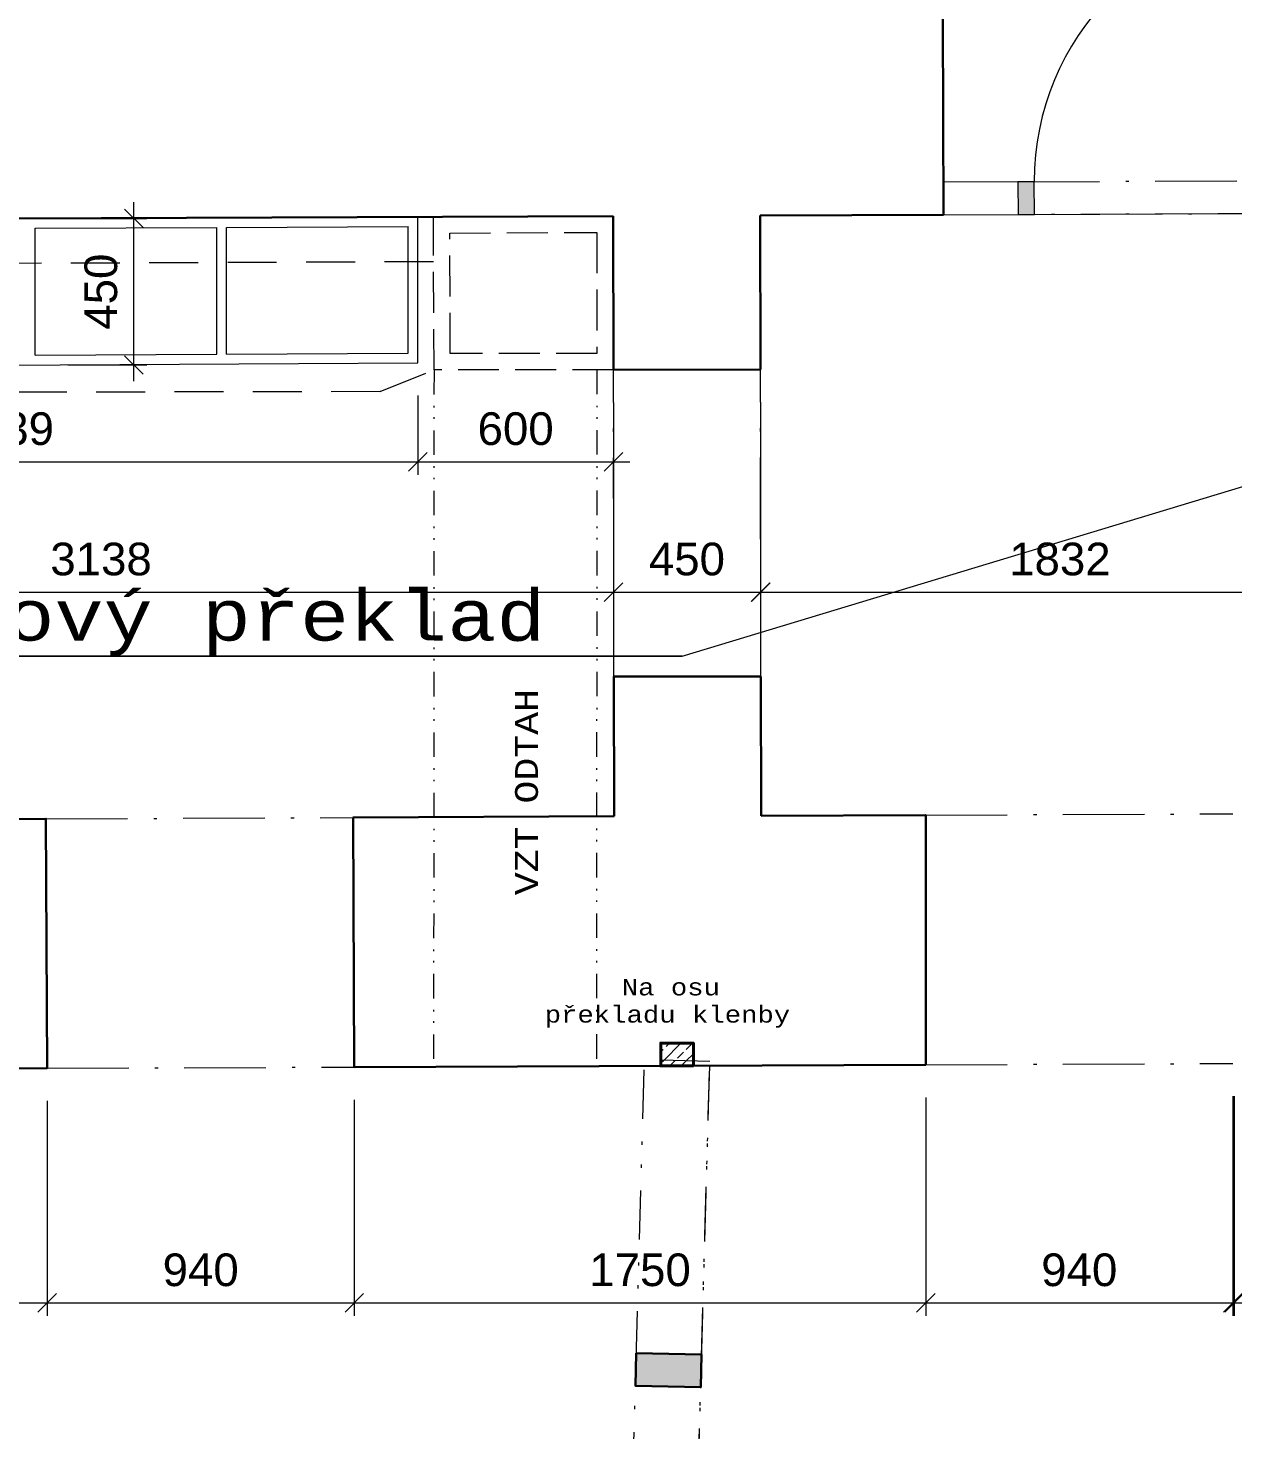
# Model space of a CAD drawing. Header units: millimetres. Extents: x -934 to 41066, y -946 to 28754.
# Drawn here: x 16215 to 19905, y 11028 to 15321 of the extents above; entities that cross this region are included whole.
import ezdxf

# ---------------------------------------------------------------- set-up
doc = ezdxf.new("R2010")
doc.units = ezdxf.units.MM
for name, pattern in [('dvojčerchovaná 3', [370, 150, -70, 10, -60, 10, -70]), ('čerchovaná 4', [420, 250, -80, 10, -80]), ('čárka 4', [240, 150, -90]), ('čárka 5', [350, 250, -100])]:
    doc.linetypes.add(name, pattern=pattern)
for name, color, linetype, lineweight in [('A_popis.exterdoprava_Pero_č.__15', 7, 'Continuous', 13), ('A_strechy.kce_Pero_č.__1', 7, 'Continuous', 5), ('A_ZB kce.kce_Pero_č.__2', 7, 'Continuous', 13), ('A_zdi.kce_Pero_č.__1', 7, 'Continuous', 30), ('bar', 1, 'Continuous', 18), ('bouraní kce', 1, 'čárka 4', 40), ('C_popisky_Pero_č.__2', 7, 'Continuous', 13), ('Dveře ArchiCADu_Pero_č.__1', 7, 'Continuous', 5), ('Dveře ArchiCADu_Pero_č.__2', 7, 'Continuous', 13), ('pohled', 135, 'Continuous', 18), ('vzt', 1, 'čárka 4', 18)]:
    doc.layers.add(name, color=color, linetype=linetype, lineweight=lineweight)
doc.layers.add('A_strechy.kce', color=7, linetype='Continuous')
doc.layers.add('C_popisky', color=7, linetype='Continuous')
doc.styles.add('GENERATED_STYLE_2', font='Courier New.ttf')
doc.styles.get("Standard").update_dxf_attribs({"font": 'Arial.ttf'})
doc.dimstyles.new('1-50', dxfattribs={"dimtxt": 100, "dimasz": 150, "dimexe": 50, "dimexo": 500, "dimgap": 50, "dimtad": 1, "dimdec": 0, "dimtxsty": 'Standard', "dimblk": 'ARCHTICK', "dimblk1": 'ARCHTICK', "dimblk2": 'ARCHTICK', "dimcen": 2.5, "dimdle": 50, "dimclrd": 256, "dimclre": 256, "dimadec": 0, "dimazin": 0, "dimtfac": 1, "dimtdec": 0, "dimtmove": 1, "dimatfit": 3, "dimldrblk": 'ARCHTICK', "dimfxl": 1, "dimlwd": -1, "dimlwe": -1, "dimarcsym": 0})
pattern_1 = [(45, (58385.35, 169551.085), (-35.355339, 35.355339), []), (45, (58420.704, 169551.085), (-35.355339, 35.355339), [25, -12.5])]

# ---------------------------------------------------------------- blocks, each defined once
blk = doc.blocks.new('Dveře 21[25]')
at = {"layer": 'Dveře ArchiCADu_Pero_č.__1', "linetype": 'Continuous', "lineweight": 0, "true_color": 0x000000}
for points in [[(21377.7, -63611.4), (21327.8, -63612.9), (21330.8, -63712.8), (21380.7, -63711.3)], [(20481.1, -63738.3), (20531.1, -63736.8), (20528.1, -63636.8), (20478.1, -63638.3)]]:
    blk.add_hatch(color=18, dxfattribs=at).paths.add_polyline_path(points)
at = {"layer": 'Dveře ArchiCADu_Pero_č.__1', "color": 7, "linetype": 'Continuous', "lineweight": 5}
for p, q in [((21327.8, -63612.9), (21303.8, -62813.2)), ((21377.7, -63611.4), (21327.8, -63612.9)), ((21327.8, -63612.9), (21330.8, -63712.8)), ((21380.7, -63711.3), (21377.7, -63611.4)), ((21377.7, -63611.4), (21380.7, -63711.3)), ((21377.7, -63611.4), (21380.7, -63711.3)), ((20528.1, -63636.8), (20478.1, -63638.3)), ((20478.1, -63638.3), (20481.1, -63738.3)), ((20478.1, -63638.3), (20481.1, -63738.3)), ((20478.1, -63638.3), (20481.1, -63738.3)), ((20531.1, -63736.8), (20528.1, -63636.8)), ((21330.8, -63712.8), (21380.7, -63711.3)), ((20481.1, -63738.3), (20531.1, -63736.8))]:
    blk.add_line(p, q, dxfattribs=at)
at = {"layer": 'Dveře ArchiCADu_Pero_č.__1', "color": 7, "linetype": 'čerchovaná 4', "lineweight": 5}
for p, q in [((20478.1, -63638.3), (21377.7, -63611.4)), ((20481.1, -63738.3), (21380.7, -63711.3))]:
    blk.add_line(p, q, dxfattribs=at)
at = {"layer": 'Dveře ArchiCADu_Pero_č.__1', "color": 7, "linetype": 'Continuous', "lineweight": 5}
blk.add_arc((21327.8, -63612.9), 800, 91.7145, 181.7145, dxfattribs=at)
blk = doc.blocks.new('Trám_4', base_point=(19492.8, -71717))
at = {"layer": 'A_strechy.kce_Pero_č.__1', "color": 7, "linetype": 'dvojčerchovaná 3', "lineweight": 5}
for p, q in [((19392.8, -71716.8), (19404.7, -66356.2)), ((19604.7, -66356.7), (19404.7, -66356.2)), ((19592.8, -71717.2), (19604.7, -66356.7))]:
    blk.add_line(p, q, dxfattribs=at)
blk = doc.blocks.new('Lomená čára_1', base_point=(18248.3, -68159.8))
at = {"layer": 'C_popisky_Pero_č.__2', "color": 1, "linetype": 'Continuous', "lineweight": 13}
for q in [(13658.7, -66712.9), (13795.3, -66650.9)]:
    blk.add_line((13673.4, -66563.6), q, dxfattribs=at)
at = {"layer": 'C_popisky_Pero_č.__2', "color": 1, "linetype": 'Continuous', "lineweight": 13, "flags": 128}
blk.add_lwpolyline([(18248.3, -68159.8), (14441.3, -68258.2), (13673.4, -66563.6)], dxfattribs=at)
blk = doc.blocks.new('_ARCHTICK')
at = {"ltscale": 20}
for p, q in [((-0.71, -0.71), (0.71, 0.71)), ((0, 0), (0, 0))]:
    blk.add_line(p, q, dxfattribs=at)
blk = doc.blocks.new('*D303')
at = {"layer": 'Defpoints', "color": 0, "transparency": 16777216}
for p in [(20290.5, 13593.8), (20290.5, 13593.8), (18458.9, 13529.9)]:
    blk.add_point(p, dxfattribs=at)
at = {"layer": 'pohled', "transparency": 16777216}
for p, q in [((20290.5, 13693.8), (20290.5, 13633.8)), ((18458.9, 13629.9), (18458.9, 13633.8)), ((18408.9, 13593.8), (20340.5, 13593.8))]:
    blk.add_line(p, q, dxfattribs=at)
at = {"layer": 'pohled', "transparency": 16777216, "xscale": 40, "yscale": 40, "zscale": 40, "rotation": 180}
blk.add_blockref('_ARCHTICK', (18458.9, 13593.8), dxfattribs=at)
at = {"layer": 'pohled', "transparency": 16777216, "xscale": 40, "yscale": 40, "zscale": 40}
blk.add_blockref('_ARCHTICK', (20290.5, 13593.8), dxfattribs=at)
at = {"layer": 'pohled', "color": 0, "transparency": 16777216, "insert": (19374.7, 13694.5), "char_height": 100, "attachment_point": 5}
blk.add_mtext('1832', dxfattribs=at)
blk = doc.blocks.new('*D313')
at = {"layer": 'Defpoints', "color": 0, "transparency": 16777216}
for p in [(16273.6, 12135.4), (7611.8, 12099.6), (16273.6, 11416.8)]:
    blk.add_point(p, dxfattribs=at)
at = {"layer": 'pohled', "transparency": 16777216}
for p, q in [((16273.6, 12035.4), (16273.6, 11376.8)), ((7611.8, 11999.6), (7611.8, 11376.8)), ((7561.8, 11416.8), (16323.6, 11416.8))]:
    blk.add_line(p, q, dxfattribs=at)
at = {"layer": 'pohled', "transparency": 16777216, "xscale": 40, "yscale": 40, "zscale": 40, "rotation": 180}
blk.add_blockref('_ARCHTICK', (7611.8, 11416.8), dxfattribs=at)
at = {"layer": 'pohled', "transparency": 16777216, "xscale": 40, "yscale": 40, "zscale": 40}
blk.add_blockref('_ARCHTICK', (16273.6, 11416.8), dxfattribs=at)
at = {"layer": 'pohled', "color": 0, "transparency": 16777216, "insert": (11942.7, 11517.5), "char_height": 100, "attachment_point": 5}
blk.add_mtext('8662', dxfattribs=at)
blk = doc.blocks.new('*D314')
at = {"layer": 'Defpoints', "color": 0, "ltscale": 0.5, "transparency": 16777216}
for p in [(27434.2, 12180.5), (19908.2, 12150.2), (27434.2, 11416.8)]:
    blk.add_point(p, dxfattribs=at)
at = {"layer": 'pohled', "ltscale": 0.5, "transparency": 16777216}
for p, q in [((27434.2, 12080.5), (27434.2, 11376.8)), ((19908.2, 12050.2), (19908.2, 11376.8)), ((19858.2, 11416.8), (27484.2, 11416.8))]:
    blk.add_line(p, q, dxfattribs=at)
at = {"layer": 'pohled', "ltscale": 0.5, "transparency": 16777216, "xscale": 40, "yscale": 40, "zscale": 40, "rotation": 180}
blk.add_blockref('_ARCHTICK', (19908.2, 11416.8), dxfattribs=at)
at = {"layer": 'pohled', "ltscale": 0.5, "transparency": 16777216, "xscale": 40, "yscale": 40, "zscale": 40}
blk.add_blockref('_ARCHTICK', (27434.2, 11416.8), dxfattribs=at)
at = {"layer": 'pohled', "color": 0, "ltscale": 0.5, "transparency": 16777216, "insert": (23671.2, 11517.5), "char_height": 100, "attachment_point": 5}
blk.add_mtext('7526', dxfattribs=at)
blk = doc.blocks.new('*D376')
at = {"layer": 'Defpoints', "color": 0, "ltscale": 0.5, "transparency": 16777216}
for p in [(14869.8, 14732.7), (17408.7, 14295.5), (17408.7, 13993)]:
    blk.add_point(p, dxfattribs=at)
at = {"layer": 'pohled', "ltscale": 0.5, "transparency": 16777216}
for p, q in [((14869.8, 14632.7), (14869.8, 13953)), ((17408.7, 14195.5), (17408.7, 13953)), ((14819.8, 13993), (17458.7, 13993))]:
    blk.add_line(p, q, dxfattribs=at)
at = {"layer": 'pohled', "ltscale": 0.5, "transparency": 16777216, "xscale": 40, "yscale": 40, "zscale": 40, "rotation": 180}
blk.add_blockref('_ARCHTICK', (14869.8, 13993), dxfattribs=at)
at = {"layer": 'pohled', "ltscale": 0.5, "transparency": 16777216, "xscale": 40, "yscale": 40, "zscale": 40}
blk.add_blockref('_ARCHTICK', (17408.7, 13993), dxfattribs=at)
at = {"layer": 'pohled', "color": 0, "ltscale": 0.5, "transparency": 16777216, "insert": (16139.2, 14093.7), "char_height": 100, "attachment_point": 5}
blk.add_mtext('2539', dxfattribs=at)
blk = doc.blocks.new('*D377')
at = {"layer": 'Defpoints', "color": 0, "ltscale": 0.5, "transparency": 16777216}
for p in [(17408.7, 14295.5), (18007.6, 14274.8), (18007.6, 13993)]:
    blk.add_point(p, dxfattribs=at)
at = {"layer": 'pohled', "ltscale": 0.5, "transparency": 16777216}
for p, q in [((17408.7, 14195.5), (17408.7, 13953)), ((18007.6, 14174.8), (18007.6, 13953)), ((17358.7, 13993), (18057.6, 13993))]:
    blk.add_line(p, q, dxfattribs=at)
at = {"layer": 'pohled', "ltscale": 0.5, "transparency": 16777216, "xscale": 40, "yscale": 40, "zscale": 40, "rotation": 180}
blk.add_blockref('_ARCHTICK', (17408.7, 13993), dxfattribs=at)
at = {"layer": 'pohled', "ltscale": 0.5, "transparency": 16777216, "xscale": 40, "yscale": 40, "zscale": 40}
blk.add_blockref('_ARCHTICK', (18007.6, 13993), dxfattribs=at)
at = {"layer": 'pohled', "color": 0, "ltscale": 0.5, "transparency": 16777216, "insert": (17708.2, 14093.7), "char_height": 100, "attachment_point": 5}
blk.add_mtext('600', dxfattribs=at)
blk = doc.blocks.new('*D317')
at = {"layer": 'Defpoints', "color": 0, "ltscale": 0.5, "transparency": 16777216}
for p in [(16257.5, 14738.4), (16539.3, 14738.4), (16236.8, 14289.4)]:
    blk.add_point(p, dxfattribs=at)
at = {"layer": 'pohled', "ltscale": 0.5, "transparency": 16777216}
for p, q in [((16539.3, 14239.4), (16539.3, 14788.4)), ((16357.5, 14738.4), (16579.3, 14738.4)), ((16336.8, 14289.4), (16579.3, 14289.4))]:
    blk.add_line(p, q, dxfattribs=at)
at = {"layer": 'pohled', "ltscale": 0.5, "transparency": 16777216, "xscale": 40, "yscale": 40, "zscale": 40}
for p, rotation in [((16539.3, 14738.4), 90), ((16539.3, 14289.4), 270)]:
    blk.add_blockref('_ARCHTICK', p, dxfattribs=dict(at, rotation=rotation))
at = {"layer": 'pohled', "color": 0, "ltscale": 0.5, "transparency": 16777216, "insert": (16438.6, 14513.9), "char_height": 100, "attachment_point": 5, "rotation": 90}
blk.add_mtext('450', dxfattribs=at)
blk = doc.blocks.new('*D308')
at = {"layer": 'Defpoints', "color": 0, "ltscale": 0.5, "transparency": 16777216}
for p in [(14869.8, 14732.7), (18007.6, 14274.8), (18007.6, 13593.8)]:
    blk.add_point(p, dxfattribs=at)
at = {"layer": 'pohled', "ltscale": 0.5, "transparency": 16777216}
for p, q in [((14869.8, 14632.7), (14869.8, 13553.8)), ((18007.6, 14174.8), (18007.6, 13553.8)), ((14819.8, 13593.8), (18057.6, 13593.8))]:
    blk.add_line(p, q, dxfattribs=at)
at = {"layer": 'pohled', "ltscale": 0.5, "transparency": 16777216, "xscale": 40, "yscale": 40, "zscale": 40, "rotation": 180}
blk.add_blockref('_ARCHTICK', (14869.8, 13593.8), dxfattribs=at)
at = {"layer": 'pohled', "ltscale": 0.5, "transparency": 16777216, "xscale": 40, "yscale": 40, "zscale": 40}
blk.add_blockref('_ARCHTICK', (18007.6, 13593.8), dxfattribs=at)
at = {"layer": 'pohled', "color": 0, "ltscale": 0.5, "transparency": 16777216, "insert": (16438.7, 13694.5), "char_height": 100, "attachment_point": 5}
blk.add_mtext('3138', dxfattribs=at)
blk = doc.blocks.new('*D366')
at = {"layer": 'Defpoints', "color": 0, "ltscale": 0.5, "transparency": 16777216}
for p in [(18007.6, 14274.8), (18457.6, 14275.5), (18457.6, 13593.8)]:
    blk.add_point(p, dxfattribs=at)
at = {"layer": 'pohled', "ltscale": 0.5, "transparency": 16777216}
for p, q in [((18007.6, 14174.8), (18007.6, 13553.8)), ((18457.6, 14175.5), (18457.6, 13553.8)), ((17957.6, 13593.8), (18507.6, 13593.8))]:
    blk.add_line(p, q, dxfattribs=at)
at = {"layer": 'pohled', "ltscale": 0.5, "transparency": 16777216, "xscale": 40, "yscale": 40, "zscale": 40, "rotation": 180}
blk.add_blockref('_ARCHTICK', (18007.6, 13593.8), dxfattribs=at)
at = {"layer": 'pohled', "ltscale": 0.5, "transparency": 16777216, "xscale": 40, "yscale": 40, "zscale": 40}
blk.add_blockref('_ARCHTICK', (18457.6, 13593.8), dxfattribs=at)
at = {"layer": 'pohled', "color": 0, "ltscale": 0.5, "transparency": 16777216, "insert": (18232.6, 13694.5), "char_height": 100, "attachment_point": 5}
blk.add_mtext('450', dxfattribs=at)
blk = doc.blocks.new('*D352')
at = {"layer": 'Defpoints', "color": 0, "ltscale": 0.5, "transparency": 16777216}
for p in [(16273.6, 12135.4), (17214.1, 12138.7), (17214.1, 11416.8)]:
    blk.add_point(p, dxfattribs=at)
at = {"layer": 'pohled', "ltscale": 0.5, "transparency": 16777216}
for p, q in [((16273.6, 12035.4), (16273.6, 11376.8)), ((17214.1, 12038.7), (17214.1, 11376.8)), ((16223.6, 11416.8), (17264.1, 11416.8))]:
    blk.add_line(p, q, dxfattribs=at)
at = {"layer": 'pohled', "ltscale": 0.5, "transparency": 16777216, "xscale": 40, "yscale": 40, "zscale": 40, "rotation": 180}
blk.add_blockref('_ARCHTICK', (16273.6, 11416.8), dxfattribs=at)
at = {"layer": 'pohled', "ltscale": 0.5, "transparency": 16777216, "xscale": 40, "yscale": 40, "zscale": 40}
blk.add_blockref('_ARCHTICK', (17214.1, 11416.8), dxfattribs=at)
at = {"layer": 'pohled', "color": 0, "ltscale": 0.5, "transparency": 16777216, "insert": (16743.8, 11517.5), "char_height": 100, "attachment_point": 5}
blk.add_mtext('940', dxfattribs=at)
blk = doc.blocks.new('*D353')
at = {"layer": 'Defpoints', "color": 0, "ltscale": 0.5, "transparency": 16777216}
for p in [(17214.1, 12138.7), (18964.1, 12146.3), (18964.1, 11416.8)]:
    blk.add_point(p, dxfattribs=at)
at = {"layer": 'pohled', "ltscale": 0.5, "transparency": 16777216}
for p, q in [((17214.1, 12038.7), (17214.1, 11376.8)), ((18964.1, 12046.3), (18964.1, 11376.8)), ((17164.1, 11416.8), (19014.1, 11416.8))]:
    blk.add_line(p, q, dxfattribs=at)
at = {"layer": 'pohled', "ltscale": 0.5, "transparency": 16777216, "xscale": 40, "yscale": 40, "zscale": 40, "rotation": 180}
blk.add_blockref('_ARCHTICK', (17214.1, 11416.8), dxfattribs=at)
at = {"layer": 'pohled', "ltscale": 0.5, "transparency": 16777216, "xscale": 40, "yscale": 40, "zscale": 40}
blk.add_blockref('_ARCHTICK', (18964.1, 11416.8), dxfattribs=at)
at = {"layer": 'pohled', "color": 0, "ltscale": 0.5, "transparency": 16777216, "insert": (18089.1, 11517.5), "char_height": 100, "attachment_point": 5}
blk.add_mtext('1750', dxfattribs=at)
blk = doc.blocks.new('*D354')
at = {"layer": 'Defpoints', "color": 0, "ltscale": 0.5, "transparency": 16777216}
for p in [(18964.1, 12146.3), (19904, 12150.2), (19904, 11416.8)]:
    blk.add_point(p, dxfattribs=at)
at = {"layer": 'pohled', "ltscale": 0.5, "transparency": 16777216}
for p, q in [((18964.1, 12046.3), (18964.1, 11376.8)), ((19904, 12050.2), (19904, 11376.8)), ((18914.1, 11416.8), (19954, 11416.8))]:
    blk.add_line(p, q, dxfattribs=at)
at = {"layer": 'pohled', "ltscale": 0.5, "transparency": 16777216, "xscale": 40, "yscale": 40, "zscale": 40, "rotation": 180}
blk.add_blockref('_ARCHTICK', (18964.1, 11416.8), dxfattribs=at)
at = {"layer": 'pohled', "ltscale": 0.5, "transparency": 16777216, "xscale": 40, "yscale": 40, "zscale": 40}
blk.add_blockref('_ARCHTICK', (19904, 11416.8), dxfattribs=at)
at = {"layer": 'pohled', "color": 0, "ltscale": 0.5, "transparency": 16777216, "insert": (19434, 11517.5), "char_height": 100, "attachment_point": 5}
blk.add_mtext('940', dxfattribs=at)

msp = doc.modelspace()

# ---------------------------------------------------------------- hatches: boundary and pattern name
at = {"layer": 'bar', "ltscale": 0.5}
h = msp.add_hatch(dxfattribs=at)
h.set_pattern_fill('ANSI33', color=1, scale=200)
h.set_pattern_definition(pattern_1)
h.paths.add_polyline_path([(18252.4, 12212.5), (18152.4, 12212.5), (18152.4, 12159.9), (18252.4, 12157.1)])
h = msp.add_hatch(dxfattribs=at)
h.set_pattern_fill('ANSI33', color=1, scale=200)
h.set_pattern_definition(pattern_1)
h.paths.add_polyline_path([(18252.4, 12157.1), (18152.4, 12159.9), (18152.4, 12142.5), (18252.4, 12142.9)])
at = {"layer": 'pohled'}
h = msp.add_hatch(color=250, dxfattribs=at)
h.dxf.hatch_style = 1
h.paths.add_polyline_path([(18277.6, 11258.7), (18077.6, 11262.7), (18075.6, 11162.7), (18275.5, 11158.8), (18275.5, 11158.8)])

# ---------------------------------------------------------------- linework, layer by layer
at = {"layer": 'A_strechy.kce_Pero_č.__1', "color": 7, "linetype": 'dvojčerchovaná 3', "lineweight": 5, "flags": 128}
msp.add_lwpolyline([(18152.8, 6814.1), (18302.4, 12143.1)], dxfattribs=at)
at = {"layer": 'A_ZB kce.kce_Pero_č.__2', "color": 7, "linetype": 'Continuous', "lineweight": 30, "flags": 128}
msp.add_lwpolyline([(18075.6, 11162.7), (18275.6, 11158.8), (18277.6, 11258.7), (18077.6, 11262.7)], close=True, dxfattribs=at)
at = {"layer": 'A_zdi.kce_Pero_č.__1', "color": 7, "linetype": 'Continuous', "lineweight": 30}
for p, q in [((19018.7, 14749.6), (19016.3, 15349.6)), ((18007.6, 14274.8), (18457.6, 14275.5)), ((18008.9, 13334.8), (18458.9, 13335.5))]:
    msp.add_line(p, q, dxfattribs=at)
at = {"layer": 'A_zdi.kce_Pero_č.__1', "color": 7, "linetype": 'Continuous', "lineweight": 5}
msp.add_line((19246.2, 14850.6), (19246.6, 14750.6), dxfattribs=at)
at = {"layer": 'A_zdi.kce_Pero_č.__1', "color": 7, "linetype": 'Continuous', "lineweight": 5, "flags": 128}
for points in [[(19246.2, 14850.6), (19018.3, 14849.6)], [(19018.3, 14849.6), (19018.7, 14749.6)], [(19018.7, 14749.6), (19246.6, 14750.6)]]:
    msp.add_lwpolyline(points, dxfattribs=at)
at = {"layer": 'A_zdi.kce_Pero_č.__1', "color": 7, "linetype": 'Continuous', "lineweight": 30, "flags": 128}
for points in [[(14869.8, 14732.7), (18006.9, 14745.5)], [(17378.7, 14743), (17378.7, 14743.1)], [(18006.9, 14745.5), (18007.6, 14274.8)], [(18456.9, 14747.3), (19018.7, 14749.6)], [(18457.6, 14275.5), (18456.9, 14747.3)], [(18008.9, 13334.8), (18009.6, 12907)], [(18459.6, 12908.8), (18458.9, 13335.5)]]:
    msp.add_lwpolyline(points, dxfattribs=at)
at = {"layer": 'A_zdi.kce_Pero_č.__1', "color": 7, "linetype": 'Continuous', "lineweight": 13, "flags": 128}
for points in [[(15034.8, 14733.7), (15034.8, 14282.9), (17408.7, 14295.5), (17408.7, 14743.1)], [(16236.8, 14708.3), (16792.8, 14710.6)], [(16822.8, 14710.7), (17378.7, 14713)], [(16822.8, 14322.5), (17378.7, 14325.4), (17378.7, 14713)], [(16236.8, 14319.4), (16792.8, 14322.3)]]:
    msp.add_lwpolyline(points, dxfattribs=at)
at = {"layer": 'A_zdi.kce_Pero_č.__1', "lineweight": 13}
for points in [[(16236.8, 14319.4), (16236.8, 14708.3)], [(16792.8, 14322.3), (16792.8, 14710.6)], [(16822.8, 14322.5), (16822.8, 14710.7)]]:
    msp.add_lwpolyline(points, dxfattribs=at)
at = {"layer": 'A_zdi.kce_Pero_č.__1', "ltscale": 0.5}
msp.add_lwpolyline([(7610.8, 12099.6), (16273.6, 12135.4), (16270, 12899.4), (14841.2, 12894.3)], dxfattribs=at)
at = {"layer": 'A_zdi.kce_Pero_č.__1', "color": 7, "linetype": 'Continuous', "lineweight": 30, "flags": 128}
msp.add_lwpolyline([(18009.6, 12907), (17211, 12903.7, 0.414214), (17210.5, 12903.2), (17213.6, 12139.2, 0.414214), (17214.1, 12138.7), (18963.6, 12145.8, 0.413021), (18964.1, 12146.3), (18964.1, 12910.3, 0.415407), (18963.6, 12910.8), (18459.6, 12908.8)], format="xyb", dxfattribs=at)
at = {"layer": 'bouraní kce', "linetype": 'Continuous'}
msp.add_lwpolyline([(18252.4, 12142.5), (18252.4, 12212.5), (18152.4, 12212.5), (18152.4, 12142.5)], close=True, dxfattribs=at)
at = {"layer": 'C_popisky_Pero_č.__2', "color": 1, "linetype": 'Continuous', "lineweight": 13, "flags": 128}
for points in [[(15912.2, 13398), (18218, 13398), (20288.8, 14024.6)], [(18218, 13398), (15912.2, 13398), (14850.2, 13733.8)]]:
    msp.add_lwpolyline(points, dxfattribs=at)
at = {"layer": 'Dveře ArchiCADu_Pero_č.__2', "color": 7, "linetype": 'čerchovaná 4', "lineweight": 13}
for p, q in [((19018.7, 14749.6), (19016.3, 15349.6)), ((19018.7, 14749.6), (20146.6, 14754.2)), ((18008.9, 13334.8), (18007.6, 14274.8)), ((18458.9, 13335.5), (18457.6, 14275.5)), ((18008.9, 13334.8), (18458.9, 13335.5)), ((16270, 12899.4), (17210.5, 12903.3)), ((18963.6, 12910.8), (19904, 12914.7)), ((16273.6, 12135.4), (17214.1, 12139.2)), ((18963.6, 12146.3), (19904, 12150.2))]:
    msp.add_line(p, q, dxfattribs=at)
at = {"layer": 'vzt', "linetype": 'čárka 5', "ltscale": 0.5}
msp.add_lwpolyline([(18006.9, 14274.8), (17458.2, 14274.2), (17456.3, 14743.3), (18006.9, 14745.5), (18006.9, 14274.8)], dxfattribs=at)
msp.add_lwpolyline([(17956.9, 14324.7), (17508, 14324.2), (17506.5, 14693.5), (17956.9, 14695.3)], close=True, dxfattribs=at)
at = {"layer": 'vzt'}
for points in [[(17456.4, 14605.6), (9394.8, 14572.8)], [(17293.8, 14207.9), (17458.2, 14274.2)], [(17293.8, 14207.9), (15406.8, 14204.4)]]:
    msp.add_lwpolyline(points, dxfattribs=at)
at = {"layer": 'vzt', "linetype": 'dvojčerchovaná 3', "ltscale": 0.5}
for points in [[(17458.2, 14274.2), (17456.9, 12139.7)], [(17956.9, 14274.7), (17955.6, 12141.7)]]:
    msp.add_lwpolyline(points, dxfattribs=at)

# ---------------------------------------------------------------- block references
at = {"layer": 'A_strechy.kce', "color": 7, "lineweight": 5, "rotation": 358.518874422707}
msp.add_blockref('Trám_4', (18052.4, 6800), dxfattribs=at)
at = {"layer": 'C_popisky', "color": 1, "linetype": 'Continuous', "lineweight": 13, "rotation": 358.518874422707}
msp.add_blockref('Lomená čára_1', (16900.2, 10388.2), dxfattribs=at)
at = {"layer": 'Dveře ArchiCADu_Pero_č.__1', "color": 7, "linetype": 'Continuous', "lineweight": 5, "rotation": 358.518874422707}
msp.add_blockref('Dveře 21[25]', (419.8, 78996.9), dxfattribs=at)

# ---------------------------------------------------------------- texts
at = {"layer": 'A_popis.exterdoprava_Pero_č.__15', "color": 1, "linetype": 'Continuous', "lineweight": 13, "attachment_point": 7, "style": 'GENERATED_STYLE_2'}
for s, insert, char_height in [('\\A1;{\\fCourier New|b0|i0|c238|p53;Nový překlad}', (15995.6, 13398), 150), ('\\A1;\\pi-153.4188;{\\fCourier New|b0|i0|c238|p53;Na osu \\P\\pi-389.31624;překladu klenby}', (18186.5, 12259.5), 50)]:
    msp.add_mtext(s, dxfattribs=dict(at, insert=insert, char_height=char_height))
at = {"layer": 'A_popis.exterdoprava_Pero_č.__15', "color": 7, "linetype": 'Continuous', "lineweight": 13, "insert": (17777.5, 12665.6), "char_height": 70, "attachment_point": 7, "rotation": 90, "style": 'GENERATED_STYLE_2'}
msp.add_mtext('\\A1;{\\fCourier New|b0|i0|c238|p53;VZT ODTAH}', dxfattribs=at)

# ---------------------------------------------------------------- dimensions: what is measured, and where the dimension line sits
at = {"layer": 'pohled', "ltscale": 0.5}
for base, p1, p2, angle, text, picture, middle in [((16539.3, 14738.4), (16236.8, 14289.4), (16257.5, 14738.4), 270, '450', '*D317', (16438.6, 14513.9)), ((18007.6, 13993), (17408.7, 14295.5), (18007.6, 14274.8), 180, '600', '*D377', (17708.2, 14093.7))]:
    dim = msp.add_linear_dim(base=base, p1=p1, p2=p2, angle=angle, text=text, dimstyle='1-50', override={"dimtxt": 100, "dimasz": 40, "dimexe": 40, "dimexo": 100}, dxfattribs=at)
    dim.commit()
    dim.dimension.update_dxf_attribs({"geometry": picture, "text_midpoint": middle})
for base, p1, p2, override, picture, middle in [((17408.7, 13993), (14869.8, 14732.7), (17408.7, 14295.5), {"dimtxt": 100, "dimasz": 40, "dimexe": 40, "dimexo": 100}, '*D376', (16139.2, 14093.7)), ((18007.6, 13593.8), (14869.8, 14732.7), (18007.6, 14274.8), {"dimtxt": 100, "dimasz": 40, "dimexe": 40, "dimexo": 100}, '*D308', (16438.7, 13694.5)), ((18457.6, 13593.8), (18007.6, 14274.8), (18457.6, 14275.5), {"dimtxt": 100, "dimasz": 40, "dimexe": 40, "dimexo": 100}, '*D366', (18232.6, 13694.5)), ((27434.2, 11416.8), (19908.2, 12150.2), (27434.2, 12180.5), {"dimtxt": 100, "dimasz": 40, "dimexe": 40, "dimexo": 100}, '*D314', (23671.2, 11517.5)), ((17214.0776, 11416.8183), (16273.5875, 12135.3809), (17214.0776, 12138.7116), {"dimasz": 40, "dimexe": 40, "dimexo": 100}, '*D352', (16743.8325, 11517.5005)), ((18964.1, 11416.8), (17214.1, 12138.7), (18964.1, 12146.3), {"dimasz": 40, "dimexe": 40, "dimexo": 100}, '*D353', (18089.1, 11517.5)), ((19904, 11416.8), (18964.1, 12146.3), (19904, 12150.2), {"dimasz": 40, "dimexe": 40, "dimexo": 100}, '*D354', (19434, 11517.5))]:
    dim = msp.add_linear_dim(base=base, p1=p1, p2=p2, angle=180, dimstyle='1-50', override=override, dxfattribs=at)
    dim.commit()
    dim.dimension.update_dxf_attribs({"geometry": picture, "text_midpoint": middle})
at = {"layer": 'pohled'}
for base, p1, p2, picture, middle in [((20290.5, 13593.8), (18458.9, 13529.9), (20290.5, 13593.8), '*D303', (19374.7, 13694.5)), ((16273.6, 11416.8), (7611.8, 12099.6), (16273.6, 12135.4), '*D313', (11942.7, 11517.5))]:
    dim = msp.add_linear_dim(base=base, p1=p1, p2=p2, angle=180, dimstyle='1-50', override={"dimtxt": 100, "dimasz": 40, "dimexe": 40, "dimexo": 100}, dxfattribs=at)
    dim.commit()
    dim.dimension.update_dxf_attribs({"geometry": picture, "text_midpoint": middle})

doc.saveas('drawing.dxf')
